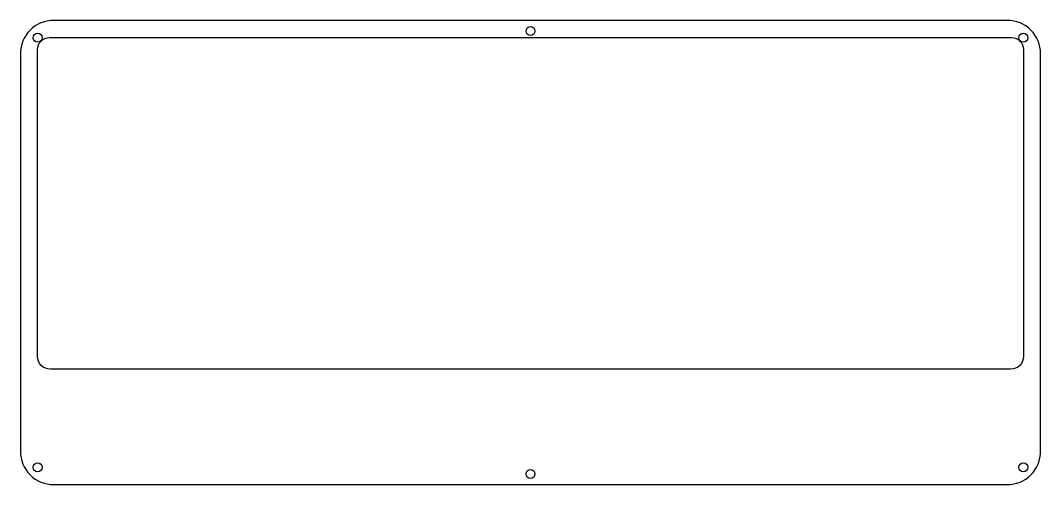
# Model space of a CAD drawing. Header units: millimetres. Extents: x -233 to 5, y -5 to 103.
import ezdxf

# ---------------------------------------------------------------- set-up
doc = ezdxf.new("R2010")
doc.units = ezdxf.units.MM
doc.layers.get('0').update_dxf_attribs({"linetype": 'CONTINUOUS'})

msp = doc.modelspace()

# ---------------------------------------------------------------- linework, layer by layer
for points in [[(-233.3, 2.5, 0.414214), (-225.5, -5.3), (-2.5, -5.3, 0.414214), (5.3, 2.5), (5.3, 95.5, 0.414214), (-2.5, 103.3), (-225.5, 103.3, 0.414214), (-233.3, 95.5)], [(-226.5, 99.3), (-1.5, 99.3, -0.414214), (1.3, 96.5), (1.3, 24.7, -0.414214), (-1.7, 21.7), (-226.3, 21.7, -0.414214), (-229.3, 24.7), (-229.3, 96.5, -0.414214)]]:
    msp.add_lwpolyline(points, format="xyb", close=True)
for centre in [(-229.25, 99.25), (-114, 100.8), (1.25, 99.25), (-229.25, -1.25), (-114, -2.8), (1.25, -1.25)]:
    msp.add_circle(centre, 1.05)

doc.saveas('drawing.dxf')
